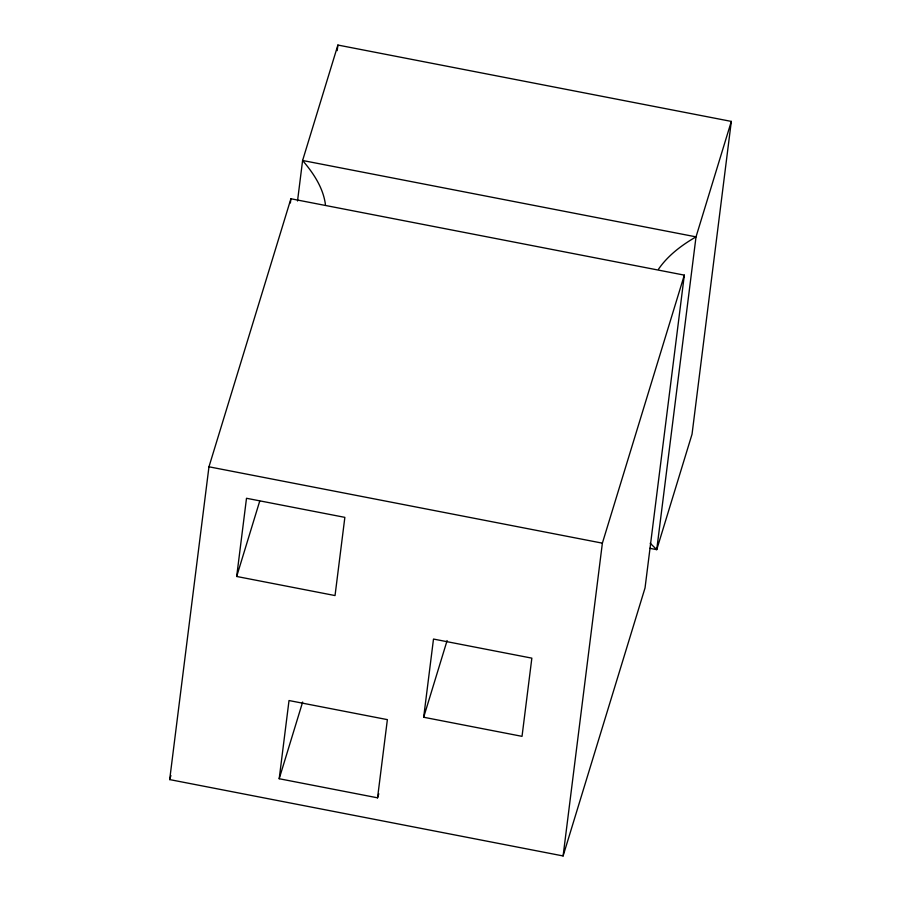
<?xml version="1.0" encoding="UTF-8"?>
<svg xmlns="http://www.w3.org/2000/svg" width="901" height="901" viewBox="0 0 901 901"><rect width="100%" height="100%" fill="white"/><g stroke="black" fill="none" stroke-linecap="round" stroke-linejoin="round"><path stroke-width="1.35" d="M169.681 779.59L208.964 466.797L290.91 198.761L684.321 275.132L645.037 587.925L563.102 855.95L169.681 779.59L170.908 775.57M236.681 576.471L246.502 498.276L344.858 517.365L335.037 595.561L236.681 576.471L259.713 501.136M290.381 202.95L290.91 198.761M297.521 200.991L302.601 160.491L337.898 45.05L731.319 121.41L692.036 434.203L656.739 549.655L649.846 548.315M337.199 50.636L337.898 45.05M279.197 778.734L289.018 700.539L387.374 719.629L377.553 797.824L279.197 778.734L302.646 702.048M423.673 717.252L433.494 639.057L531.849 658.147L522.028 736.342L423.673 717.252L447.11 640.566M563.102 855.95L602.375 543.157L684.321 275.132M377.553 797.824L378.792 793.792M731.319 121.41L696.023 236.862L656.739 549.655L650.195 543.224M658.507 269.174C667.99 255.411 681.697 245.151 696.023 236.862L302.601 160.491C313.39 173.093 323.222 187.735 325.43 204.527M208.964 466.797L602.375 543.157"/></g></svg>
